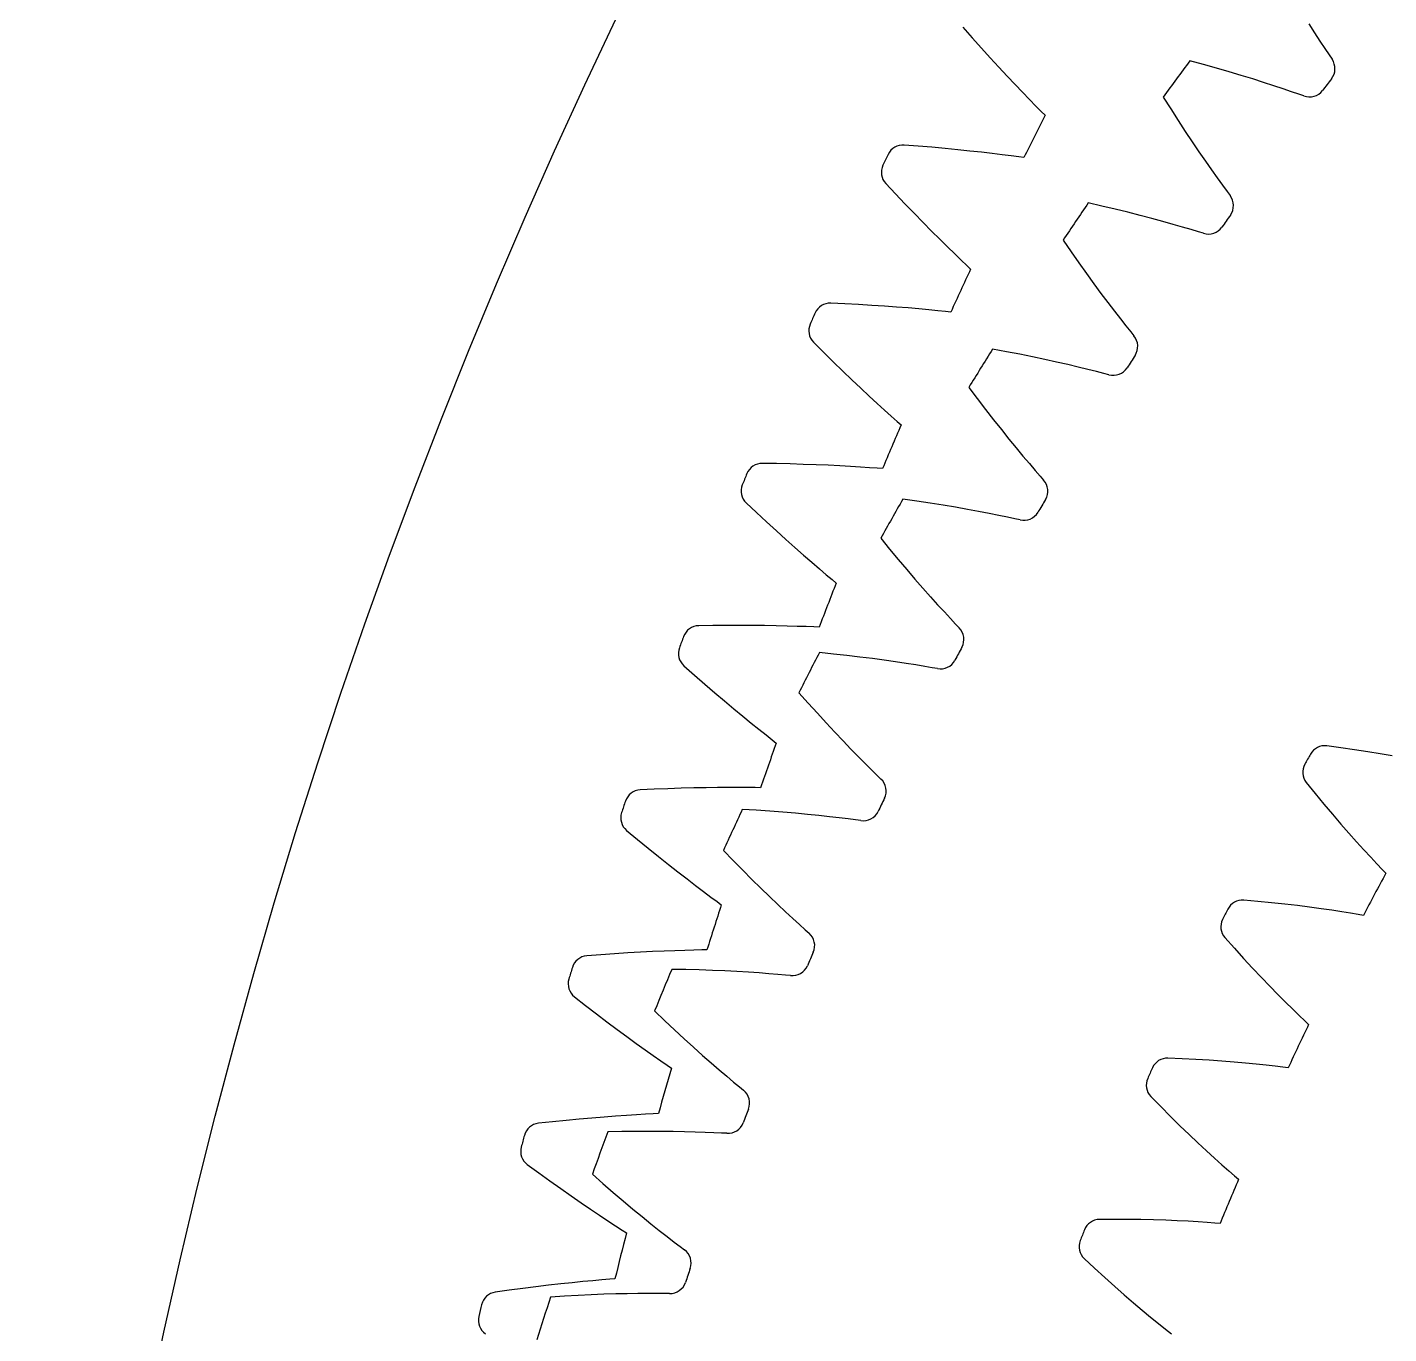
# Model space of a CAD drawing. Header units: millimetres. Extents: x -109 to 109, y -109 to 109.
# Drawn here: x -108.76 to -83.96, y 23.22 to 47.01 of the extents above; entities that cross this region are included whole.
import ezdxf

# ---------------------------------------------------------------- set-up
doc = ezdxf.new("R2010")
doc.units = ezdxf.units.MM

msp = doc.modelspace()

# ---------------------------------------------------------------- linework, layer by layer
at = {"layer": 'fixed_ring'}
for p, q in [((-91.716482, 47.007784), (-91.545276, 46.815063)), ((-91.545276, 46.815063), (-91.378503, 46.629108)), ((-91.378503, 46.629108), (-91.216367, 46.450746)), ((-91.216367, 46.450746), (-91.059424, 46.280362)), ((-91.059424, 46.280362), (-90.908355, 46.118451)), ((-90.908355, 46.118451), (-90.764015, 45.965669)), ((-90.764015, 45.965669), (-90.627529, 45.822917)), ((-90.627529, 45.822917), (-90.500468, 45.691521)), ((-90.500468, 45.691521), (-90.38525, 45.57362)), ((-90.38525, 45.57362), (-90.286328, 45.473339)), ((-90.286328, 45.473339), (-90.218502, 45.405086)), ((-92.527581, 44.842329), (-92.784551, 44.862814)), ((-92.278683, 44.821304), (-92.527581, 44.842329)), ((-92.038637, 44.799404), (-92.278683, 44.821304)), ((-91.808089, 44.77684), (-92.038637, 44.799404)), ((-91.587842, 44.753857), (-91.808089, 44.77684)), ((-91.378935, 44.730744), (-91.587842, 44.753857)), ((-91.182765, 44.707853), (-91.378935, 44.730744)), ((-91.001337, 44.68564), (-91.182765, 44.707853)), ((-90.837816, 44.664745), (-91.001337, 44.68564)), ((-90.698176, 44.646236), (-90.837816, 44.664745)), ((-90.602835, 44.633241), (-90.698176, 44.646236)), ((-93.120591, 44.161075), (-92.943531, 43.973717)), ((-92.943531, 43.973717), (-92.77111, 43.792987)), ((-92.77111, 43.792987), (-92.603558, 43.619702)), ((-92.603558, 43.619702), (-92.441443, 43.454232)), ((-92.441443, 43.454232), (-92.285459, 43.29705)), ((-92.285459, 43.29705), (-92.136483, 43.148785)), ((-92.136483, 43.148785), (-91.995666, 43.010304)), ((-91.995666, 43.010304), (-91.864618, 42.882883)), ((-91.864618, 42.882883), (-91.745825, 42.768586)), ((-91.745825, 42.768586), (-91.643861, 42.671399)), ((-91.643861, 42.671399), (-91.573966, 42.605268)), ((-93.864619, 41.971669), (-94.122098, 41.984231)), ((-93.615191, 41.958319), (-93.864619, 41.971669)), ((-93.374586, 41.943821), (-93.615191, 41.958319)), ((-93.143452, 41.928368), (-93.374586, 41.943821)), ((-92.922602, 41.912178), (-93.143452, 41.928368)), ((-92.713081, 41.895509), (-92.922602, 41.912178)), ((-92.5163, 41.87867), (-92.713081, 41.895509)), ((-92.334274, 41.862055), (-92.5163, 41.87867)), ((-92.170187, 41.846206), (-92.334274, 41.862055)), ((-92.030043, 41.832006), (-92.170187, 41.846206)), ((-91.934348, 41.821953), (-92.030043, 41.832006)), ((-94.436368, 41.272476), (-94.253623, 41.09066)), ((-94.253623, 41.09066), (-94.075718, 40.915325)), ((-94.075718, 40.915325), (-93.902909, 40.747282)), ((-93.902909, 40.747282), (-93.735775, 40.586883)), ((-93.735775, 40.586883), (-93.575025, 40.434579)), ((-93.575025, 40.434579), (-93.421554, 40.290972)), ((-93.421554, 40.290972), (-93.276539, 40.156893)), ((-93.276539, 40.156893), (-93.14163, 40.033568)), ((-93.14163, 40.033568), (-93.019373, 39.922983)), ((-93.019373, 39.922983), (-92.914464, 39.828983)), ((-92.914464, 39.828983), (-92.842566, 39.765035)), ((-95.112621, 39.061196), (-95.370364, 39.065823)), ((-94.862901, 39.055533), (-95.112621, 39.061196)), ((-94.621962, 39.048452), (-94.862901, 39.055533)), ((-94.390462, 39.040124), (-94.621962, 39.048452)), ((-94.169218, 39.030743), (-94.390462, 39.040124)), ((-93.959284, 39.020534), (-94.169218, 39.030743)), ((-93.762077, 39.009763), (-93.959284, 39.020534)), ((-93.579626, 38.998761), (-93.762077, 39.009763)), ((-93.415129, 38.987973), (-93.579626, 38.998761)), ((-93.274614, 38.978095), (-93.415129, 38.987973)), ((-93.178654, 38.970994), (-93.274614, 38.978095)), ((-95.662567, 38.344728), (-95.474309, 38.168626)), ((-95.474309, 38.168626), (-95.29109, 37.998852)), ((-95.29109, 37.998852), (-95.113188, 37.836211)), ((-95.113188, 37.836211), (-94.941194, 37.681035)), ((-94.941194, 37.681035), (-94.77583, 37.533754)), ((-94.77583, 37.533754), (-94.618009, 37.39494)), ((-94.618009, 37.39494), (-94.468933, 37.265391)), ((-94.468933, 37.265391), (-94.33029, 37.146279)), ((-94.33029, 37.146279), (-94.204686, 37.039512)), ((-94.204686, 37.039512), (-94.096933, 36.948786)), ((-94.096933, 36.948786), (-94.023099, 36.887083)), ((-96.270403, 36.113672), (-96.528166, 36.110359)), ((-96.020626, 36.115702), (-96.270403, 36.113672)), ((-95.779584, 36.116043), (-96.020626, 36.115702)), ((-95.547938, 36.114848), (-95.779584, 36.116043)), ((-95.32651, 36.112285), (-95.547938, 36.114848)), ((-95.116361, 36.108546), (-95.32651, 36.112285)), ((-94.918916, 36.103853), (-95.116361, 36.108546)), ((-94.736212, 36.098474), (-94.918916, 36.103853)), ((-94.571461, 36.092757), (-94.736212, 36.098474)), ((-94.430709, 36.087211), (-94.571461, 36.092757)), ((-94.334576, 36.083069), (-94.430709, 36.087211)), ((-96.798024, 35.380607), (-96.604433, 35.210386)), ((-96.604433, 35.210386), (-96.416072, 35.046335)), ((-96.416072, 35.046335), (-96.233246, 34.88925)), ((-96.233246, 34.88925), (-96.056555, 34.739444)), ((-96.056555, 34.739444), (-95.886734, 34.597325)), ((-95.886734, 34.597325), (-95.724713, 34.463438)), ((-95.724713, 34.463438), (-95.571718, 34.33854)), ((-95.571718, 34.33854), (-95.429473, 34.223754)), ((-95.429473, 34.223754), (-95.300641, 34.120906)), ((-95.300641, 34.120906), (-95.190145, 34.033542)), ((-95.190145, 34.033542), (-95.114445, 33.974142)), ((-97.336866, 33.131891), (-97.594405, 33.120642)), ((-97.087271, 33.141612), (-97.336866, 33.131891)), ((-96.846354, 33.149376), (-97.087271, 33.141612)), ((-96.61478, 33.155315), (-96.846354, 33.149376)), ((-96.393378, 33.159572), (-96.61478, 33.155315)), ((-96.183214, 33.162306), (-96.393378, 33.159572)), ((-95.985718, 33.163696), (-96.183214, 33.162306)), ((-95.802935, 33.163946), (-95.985718, 33.163696)), ((-95.638086, 33.163305), (-95.802935, 33.163946)), ((-95.49723, 33.162097), (-95.638086, 33.163305)), ((-95.401015, 33.160916), (-95.49723, 33.162097)), ((-97.841663, 32.382926), (-97.642921, 32.218747)), ((-97.642921, 32.218747), (-97.449598, 32.060575)), ((-97.449598, 32.060575), (-97.262021, 31.909194)), ((-97.262021, 31.909194), (-97.0808, 31.7649)), ((-97.0808, 31.7649), (-96.906683, 31.628078)), ((-96.906683, 31.628078), (-96.740616, 31.499244)), ((-96.740616, 31.499244), (-96.583848, 31.379117)), ((-96.583848, 31.379117), (-96.438135, 31.268766)), ((-96.438135, 31.268766), (-96.306197, 31.169934)), ((-96.306197, 31.169934), (-96.193063, 31.086014)), ((-96.193063, 31.086014), (-96.11557, 31.028973)), ((-98.311, 30.118683), (-98.56807, 30.099508)), ((-98.061822, 30.136085), (-98.311, 30.118683)), ((-97.821258, 30.151265), (-98.061822, 30.136085)), ((-97.589977, 30.164332), (-97.821258, 30.151265)), ((-97.368812, 30.175406), (-97.589977, 30.164332)), ((-97.158831, 30.18461), (-97.368812, 30.175406)), ((-96.961471, 30.192081), (-97.158831, 30.18461)), ((-96.778783, 30.19796), (-96.961471, 30.192081)), ((-96.613993, 30.202396), (-96.778783, 30.19796)), ((-96.473166, 30.205526), (-96.613993, 30.202396)), ((-96.37696, 30.207309), (-96.473166, 30.205526)), ((-98.792493, 29.354528), (-98.588789, 29.196547)), ((-98.588789, 29.196547), (-98.390687, 29.044403)), ((-98.390687, 29.044403), (-98.198537, 28.89887)), ((-98.198537, 28.89887), (-98.012959, 28.760226)), ((-98.012959, 28.760226), (-97.834711, 28.628831)), ((-97.834711, 28.628831), (-97.664755, 28.505172)), ((-97.664755, 28.505172), (-97.504362, 28.38993)), ((-97.504362, 28.38993), (-97.35532, 28.284118)), ((-97.35532, 28.284118), (-97.2204, 28.189396)), ((-97.2204, 28.189396), (-97.104736, 28.109)), ((-97.104736, 28.109), (-97.025523, 28.054372)), ((-99.191879, 27.076905), (-99.448238, 27.049823)), ((-98.943356, 27.101973), (-99.191879, 27.076905)), ((-98.703374, 27.124553), (-98.943356, 27.101973)), ((-98.472605, 27.144737), (-98.703374, 27.124553)), ((-98.251885, 27.162616), (-98.472605, 27.144737)), ((-98.042287, 27.178283), (-98.251885, 27.162616)), ((-97.845251, 27.191827), (-98.042287, 27.178283)), ((-97.662831, 27.20333), (-97.845251, 27.191827)), ((-97.498255, 27.212838), (-97.662831, 27.20333)), ((-97.357592, 27.220303), (-97.498255, 27.212838)), ((-97.261487, 27.225048), (-97.357592, 27.220303)), ((-99.649612, 26.298285), (-99.44114, 26.146652)), ((-99.44114, 26.146652), (-99.238446, 26.000681)), ((-99.238446, 26.000681), (-99.041906, 25.861134)), ((-99.041906, 25.861134), (-98.852146, 25.72827)), ((-98.852146, 25.72827), (-98.669936, 25.602427)), ((-98.669936, 25.602427), (-98.496253, 25.48406)), ((-98.496253, 25.48406), (-98.332387, 25.373812)), ((-98.332387, 25.373812), (-98.180158, 25.272641)), ((-98.180158, 25.272641), (-98.042385, 25.182118)), ((-98.042385, 25.182118), (-97.924299, 25.105322)), ((-97.924299, 25.105322), (-97.843442, 25.05316)), ((-99.491863, 24.072113), (-99.731036, 24.042152)), ((-99.261825, 24.099393), (-99.491863, 24.072113)), ((-99.04176, 24.124061), (-99.261825, 24.099393)), ((-98.832745, 24.146174), (-99.04176, 24.124061)), ((-98.636219, 24.165781), (-98.832745, 24.146174)), ((-98.45424, 24.182895), (-98.636219, 24.165781)), ((-98.290034, 24.197467), (-98.45424, 24.182895)), ((-98.149668, 24.20926), (-98.290034, 24.197467)), ((-98.053754, 24.216963), (-98.149668, 24.20926)), ((-99.97867, 24.009443), (-100.234072, 23.97448)), ((-99.731036, 24.042152), (-99.97867, 24.009443))]:
    msp.add_line(p, q, dxfattribs=at)
for centre, radius, start, end in [((0, 0), 101, 153.284843, 153.77398), ((0, 0), 103.25, 154.350439, 154.473091), ((-92.805145, 44.563522), 0.3, 86.063572, 154.350439), ((-92.900329, 44.364753), 0.3, 154.473091, 222.759957), ((0, 0), 101, 155.049549, 155.538686), ((-94.133466, 41.684446), 0.3, 87.828278, 156.115144), ((0, 0), 103.25, 156.115144, 156.237797), ((-94.222484, 41.482841), 0.3, 156.237797, 224.524663), ((0, 0), 101, 156.814255, 157.303392), ((-95.372495, 38.765831), 0.3, 89.592984, 157.87985), ((0, 0), 103.25, 157.87985, 158.002503), ((-95.455262, 38.561579), 0.3, 158.002503, 226.289369), ((0, 0), 101, 158.578961, 159.068098), ((-96.521058, 35.810443), 0.3, 91.35769, 159.644556), ((0, 0), 103.25, 159.644556, 159.767209), ((-96.597496, 35.60374), 0.3, 159.767209, 228.054075), ((0, 0), 101, 160.343667, 160.832804), ((-97.578065, 32.821088), 0.3, 93.122396, 161.409262), ((0, 0), 103.25, 161.409262, 161.531914), ((-97.648101, 32.612128), 0.3, 161.531914, 229.818781), ((0, 0), 101, 162.108373, 162.59751), ((-98.542513, 29.800599), 0.3, 94.887102, 163.173968), ((0, 0), 103.25, 163.173968, 163.29662), ((-98.606081, 29.589582), 0.3, 163.29662, 231.583486), ((0, 0), 101, 163.873079, 164.362216), ((-99.413487, 26.751843), 0.3, 96.651808, 164.938674), ((0, 0), 103.25, 164.938674, 165.061326), ((-99.470527, 26.538968), 0.3, 165.061326, 233.348192), ((0, 0), 101, 165.637784, 166.126921), ((-100.190162, 23.677711), 0.3, 98.416514, 166.70338), ((0, 0), 103.25, 166.70338, 166.826032), ((-100.240619, 23.463181), 0.3, 166.826032, 235.112898)]:
    msp.add_arc(centre, radius, start, end, dxfattribs=at)
at = {"layer": 'outer'}
msp.add_circle((0, 0), 108.759662, dxfattribs=at)
at = {"layer": 'thin_ring_external'}
for p, q in [((-85.415286, 47.068786), (-85.309889, 46.904709)), ((-85.309889, 46.904709), (-85.211252, 46.753691)), ((-85.211252, 46.753691), (-85.121374, 46.618194)), ((-87.331312, 46.328883), (-87.57827, 46.395457)), ((-85.121374, 46.618194), (-85.043877, 46.502959)), ((-85.043877, 46.502959), (-84.991263, 46.423639)), ((-87.09297, 46.262354), (-87.331312, 46.328883)), ((-86.863704, 46.196184), (-87.09297, 46.262354)), ((-86.644082, 46.130736), (-86.863704, 46.196184)), ((-86.434813, 46.066437), (-86.644082, 46.130736)), ((-86.236822, 46.003811), (-86.434813, 46.066437)), ((-86.051364, 45.943518), (-86.236822, 46.003811)), ((-85.880253, 45.886449), (-86.051364, 45.943518)), ((-85.726379, 45.833913), (-85.880253, 45.886449)), ((-88.065115, 45.736816), (-87.929024, 45.520253)), ((-85.595245, 45.788207), (-85.726379, 45.833913)), ((-85.505168, 45.757453), (-85.595245, 45.788207)), ((-87.929024, 45.520253), (-87.795504, 45.311914)), ((-87.795504, 45.311914), (-87.664989, 45.112147)), ((-87.664989, 45.112147), (-87.537993, 44.921386)), ((-87.537993, 44.921386), (-87.415134, 44.740186)), ((-87.415134, 44.740186), (-87.297181, 44.569278)), ((-87.297181, 44.569278), (-87.185137, 44.409666)), ((-87.185137, 44.409666), (-87.080383, 44.262825)), ((-87.080383, 44.262825), (-86.985018, 44.131132)), ((-86.985018, 44.131132), (-86.902855, 44.019176)), ((-86.902855, 44.019176), (-86.847029, 43.942083)), ((-89.181215, 43.751336), (-89.430697, 43.807715)), ((-88.940342, 43.694649), (-89.181215, 43.751336)), ((-88.708554, 43.637947), (-88.940342, 43.694649)), ((-88.486429, 43.58157), (-88.708554, 43.637947)), ((-88.274697, 43.525917), (-88.486429, 43.58157)), ((-88.074302, 43.471472), (-88.274697, 43.525917)), ((-87.886525, 43.418845), (-88.074302, 43.471472)), ((-87.713216, 43.368849), (-87.886525, 43.418845)), ((-87.557314, 43.322674), (-87.713216, 43.368849)), ((-87.424415, 43.28239), (-87.557314, 43.322674)), ((-87.33315, 43.25536), (-87.424415, 43.28239)), ((-89.890092, 43.129642), (-89.745225, 42.918849)), ((-89.745225, 42.918849), (-89.603264, 42.716167)), ((-89.603264, 42.716167), (-89.464658, 42.521926)), ((-89.464658, 42.521926), (-89.329937, 42.336541)), ((-89.329937, 42.336541), (-89.199742, 42.160538)), ((-89.199742, 42.160538), (-89.074872, 41.994616)), ((-89.074872, 41.994616), (-88.95637, 41.839739)), ((-88.95637, 41.839739), (-88.845675, 41.697322)), ((-88.845675, 41.697322), (-88.744984, 41.569656)), ((-88.744984, 41.569656), (-88.658294, 41.461167)), ((-88.658294, 41.461167), (-88.59935, 41.386431)), ((-90.923737, 41.100015), (-91.175324, 41.146104)), ((-90.68074, 41.053264), (-90.923737, 41.100015)), ((-90.446819, 41.006126), (-90.68074, 41.053264)), ((-90.222567, 40.958916), (-90.446819, 41.006126)), ((-90.008729, 40.912003), (-90.222567, 40.958916)), ((-89.806267, 40.865831), (-90.008729, 40.912003)), ((-89.616488, 40.820957), (-89.806267, 40.865831)), ((-89.441272, 40.778118), (-89.616488, 40.820957)), ((-89.283606, 40.738383), (-89.441272, 40.778118)), ((-89.149165, 40.70359), (-89.283606, 40.738383)), ((-89.056868, 40.680329), (-89.149165, 40.70359)), ((-91.606493, 40.449742), (-91.453093, 40.245074)), ((-91.453093, 40.245074), (-91.302931, 40.048391)), ((-91.302931, 40.048391), (-91.156467, 39.860005)), ((-91.156467, 39.860005), (-91.014249, 39.680306)), ((-91.014249, 39.680306), (-90.876938, 39.509797)), ((-90.876938, 39.509797), (-90.745362, 39.349141)), ((-90.745362, 39.349141), (-90.6206, 39.19926)), ((-90.6206, 39.19926), (-90.504152, 39.061508)), ((-90.504152, 39.061508), (-90.398305, 38.938083)), ((-90.398305, 38.938083), (-90.307233, 38.833245)), ((-90.307233, 38.833245), (-90.245271, 38.760992)), ((-92.555939, 38.379389), (-92.809206, 38.415111)), ((-92.311228, 38.342654), (-92.555939, 38.379389)), ((-92.075569, 38.30516), (-92.311228, 38.342654)), ((-91.849568, 38.267196), (-92.075569, 38.30516)), ((-91.633984, 38.229102), (-91.849568, 38.267196)), ((-91.429798, 38.191281), (-91.633984, 38.229102)), ((-91.238336, 38.154236), (-91.429798, 38.191281)), ((-91.061509, 38.118627), (-91.238336, 38.154236)), ((-90.902345, 38.085398), (-91.061509, 38.118627)), ((-90.766589, 38.056154), (-90.902345, 38.085398)), ((-90.673414, 38.036702), (-90.766589, 38.056154)), ((-93.211423, 37.701634), (-93.04975, 37.503437)), ((-93.04975, 37.503437), (-92.891639, 37.313085)), ((-92.891639, 37.313085), (-92.737565, 37.13087)), ((-92.737565, 37.13087), (-92.588089, 36.957162)), ((-92.588089, 36.957162), (-92.443893, 36.792434)), ((-92.443893, 36.792434), (-92.305833, 36.637315)), ((-92.305833, 36.637315), (-92.175023, 36.492683)), ((-92.175023, 36.492683), (-92.053018, 36.359828)), ((-92.053018, 36.359828), (-91.942192, 36.240852)), ((-91.942192, 36.240852), (-91.846894, 36.139841)), ((-91.846894, 36.139841), (-91.782017, 36.070193)), ((-94.07507, 35.594048), (-94.329591, 35.619341)), ((-93.829057, 35.56739), (-94.07507, 35.594048)), ((-93.592058, 35.539602), (-93.829057, 35.56739)), ((-93.364689, 35.510949), (-93.592058, 35.539602)), ((-93.147722, 35.481738), (-93.364689, 35.510949)), ((-92.942155, 35.452332), (-93.147722, 35.481738)), ((-92.749335, 35.423179), (-92.942155, 35.452332)), ((-92.571195, 35.394859), (-92.749335, 35.423179)), ((-92.410801, 35.368193), (-92.571195, 35.394859)), ((-92.273958, 35.344546), (-92.410801, 35.368193)), ((-92.180064, 35.328936), (-92.273958, 35.344546)), ((-94.702176, 34.889953), (-94.532503, 34.69856)), ((-94.532503, 34.69856), (-94.36671, 34.51486)), ((-94.36671, 34.51486), (-94.205285, 34.339124)), ((-94.205285, 34.339124), (-94.048804, 34.171699)), ((-94.048804, 34.171699), (-93.897967, 34.01303)), ((-93.897967, 34.01303), (-93.753654, 33.863711)), ((-93.753654, 33.863711), (-93.617017, 33.72457)), ((-93.617017, 33.72457), (-93.48966, 33.596836)), ((-93.48966, 33.596836), (-93.374043, 33.482511)), ((-93.374043, 33.482511), (-93.274678, 33.385498)), ((-93.274678, 33.385498), (-93.206997, 33.318572)), ((-95.478569, 32.748686), (-95.733912, 32.763509)), ((-95.231668, 32.732152), (-95.478569, 32.748686)), ((-94.993728, 32.714117), (-95.231668, 32.732152)), ((-94.765374, 32.694823), (-94.993728, 32.714117)), ((-94.547391, 32.674543), (-94.765374, 32.694823)), ((-94.340791, 32.653602), (-94.547391, 32.674543)), ((-94.146935, 32.632389), (-94.340791, 32.653602)), ((-93.967783, 32.611407), (-94.146935, 32.632389)), ((-93.806429, 32.591348), (-93.967783, 32.611407)), ((-93.668731, 32.57334), (-93.806429, 32.591348)), ((-93.574275, 32.561598), (-93.668731, 32.57334)), ((-96.076239, 32.01944), (-95.898851, 31.835174)), ((-95.898851, 31.835174), (-95.725656, 31.658435)), ((-95.725656, 31.658435), (-95.557152, 31.489475)), ((-95.557152, 31.489475), (-95.393929, 31.328616)), ((-95.393929, 31.328616), (-95.236705, 31.176273)), ((-95.236705, 31.176273), (-95.086384, 31.033004)), ((-95.086384, 31.033004), (-94.944149, 30.899591)), ((-94.944149, 30.899591), (-94.811656, 30.777193)), ((-94.811656, 30.777193), (-94.691443, 30.667711)), ((-94.691443, 30.667711), (-94.588179, 30.574859)), ((-94.588179, 30.574859), (-94.517807, 30.510768)), ((-96.764067, 29.848103), (-97.019804, 29.852431)), ((-96.516696, 29.841719), (-96.764067, 29.848103)), ((-96.278216, 29.833468), (-96.516696, 29.841719)), ((-96.049263, 29.823566), (-96.278216, 29.833468)), ((-95.830631, 29.812252), (-96.049263, 29.823566)), ((-95.623345, 29.79981), (-95.830631, 29.812252)), ((-95.428782, 29.786575), (-95.623345, 29.79981)), ((-95.248919, 29.772965), (-95.428782, 29.786575)), ((-95.086878, 29.759548), (-95.248919, 29.772965)), ((-94.948557, 29.747208), (-95.086878, 29.759548)), ((-94.853698, 29.739354), (-94.948557, 29.747208)), ((-97.331294, 29.094934), (-97.146491, 28.918107)), ((-97.146491, 28.918107), (-96.966186, 28.748627)), ((-96.966186, 28.748627), (-96.790888, 28.586728)), ((-96.790888, 28.586728), (-96.621198, 28.432705)), ((-96.621198, 28.432705), (-96.457852, 28.286945)), ((-96.457852, 28.286945), (-96.301775, 28.149969)), ((-96.301775, 28.149969), (-96.154184, 28.022507)), ((-96.154184, 28.022507), (-96.016777, 27.905652)), ((-96.016777, 27.905652), (-95.892171, 27.801197)), ((-95.892171, 27.801197), (-95.785181, 27.712663)), ((-95.785181, 27.712663), (-95.712238, 27.651516)), ((-97.929398, 26.89719), (-98.185097, 26.891014)), ((-97.681974, 26.900967), (-97.929398, 26.89719)), ((-97.443356, 26.902514), (-97.681974, 26.900967)), ((-97.214189, 26.902019), (-97.443356, 26.902514)), ((-96.995277, 26.899691), (-97.214189, 26.902019)), ((-96.787655, 26.89577), (-96.995277, 26.899691)), ((-96.592713, 26.890533), (-96.787655, 26.89577)), ((-96.412443, 26.88432), (-96.592713, 26.890533)), ((-96.249988, 26.877566), (-96.412443, 26.88432)), ((-96.111276, 26.870915), (-96.249988, 26.877566)), ((-96.016175, 26.866962), (-96.111276, 26.870915)), ((-98.465225, 26.121368), (-98.273318, 25.952277)), ((-98.273318, 25.952277), (-98.086208, 25.790342)), ((-98.086208, 25.790342), (-97.90441, 25.635776)), ((-97.90441, 25.635776), (-97.72854, 25.48885)), ((-97.72854, 25.48885), (-97.559348, 25.349919)), ((-97.559348, 25.349919), (-97.397779, 25.219466)), ((-97.397779, 25.219466), (-97.245079, 25.098171)), ((-97.245079, 25.098171), (-97.10299, 24.987056)), ((-97.10299, 24.987056), (-96.974201, 24.887805)), ((-96.974201, 24.887805), (-96.863667, 24.803738)), ((-96.863667, 24.803738), (-96.788275, 24.745637)), ((-98.972597, 23.900921), (-99.227827, 23.884253)), ((-98.725536, 23.914853), (-98.972597, 23.900921)), ((-98.487183, 23.926195), (-98.725536, 23.914853)), ((-98.258189, 23.935109), (-98.487183, 23.926195)), ((-98.039366, 23.941771), (-98.258189, 23.935109)), ((-97.831758, 23.946377), (-98.039366, 23.941771)), ((-97.636765, 23.949148), (-97.831758, 23.946377)), ((-97.456392, 23.950341), (-97.636765, 23.949148)), ((-97.293797, 23.950262), (-97.456392, 23.950341)), ((-97.154929, 23.949312), (-97.293797, 23.950262)), ((-97.059746, 23.949267), (-97.154929, 23.949312))]:
    msp.add_line(p, q, dxfattribs=at)
for centre, radius, start, end in [((-25.5, 0), 77.5, 143.226652, 143.832172), ((-85.237346, 46.252049), 0.3, 322.250927, 34.88757), ((-25.5, 0), 75.25, 142.250927, 142.454955), ((-85.401668, 46.039034), 0.3, 249.818312, 322.454955), ((-87.08586, 43.760535), 0.3, 324.603868, 37.240512), ((-25.5, 0), 77.5, 145.579593, 146.185113), ((-25.5, 0), 75.25, 144.603868, 144.807896), ((-87.241298, 43.540953), 0.3, 252.171253, 324.807896), ((-88.830526, 41.19523), 0.3, 326.95681, 39.593453), ((-25.5, 0), 77.5, 147.932534, 148.538054), ((-25.5, 0), 75.25, 146.95681, 147.160837), ((-88.976818, 40.969452), 0.3, 254.524194, 327.160837), ((-90.468402, 38.560461), 0.3, 329.309751, 41.946394), ((-25.5, 0), 77.5, 150.285476, 150.890995), ((-25.5, 0), 75.25, 149.309751, 149.513779), ((-90.605302, 38.328868), 0.3, 256.877135, 329.513779), ((-91.996728, 35.860671), 0.3, 331.662692, 44.299335), ((-25.5, 0), 75.25, 151.662692, 151.86672), ((-25.5, 0), 77.5, 152.638417, 153.243936), ((-92.124004, 35.623652), 0.3, 259.230077, 331.86672), ((-93.412924, 33.100411), 0.3, 334.015633, 46.652276), ((-25.5, 0), 77.5, 154.991358, 155.596877), ((-25.5, 0), 75.25, 154.015633, 154.219661), ((-93.530363, 32.858367), 0.3, 261.583018, 334.219661), ((-94.714604, 30.284337), 0.3, 336.368574, 49.005218), ((-25.5, 0), 75.25, 156.368574, 156.572602), ((-25.5, 0), 77.5, 157.344299, 157.949819), ((-94.822006, 30.037675), 0.3, 263.935959, 336.572602), ((-95.899573, 27.417196), 0.3, 338.721515, 51.358159), ((-25.5, 0), 75.25, 158.721515, 158.925543), ((-95.996758, 27.166333), 0.3, 266.2889, 338.925543), ((-25.5, 0), 77.5, 159.69724, 160.30276), ((-96.965832, 24.503824), 0.3, 341.074457, 53.7111), ((-25.5, 0), 75.25, 161.074457, 161.278485), ((-97.052636, 24.249182), 0.3, 268.641841, 341.278485), ((-25.5, 0), 77.5, 162.050181, 162.655701)]:
    msp.add_arc(centre, radius, start, end, dxfattribs=at)
at = {"layer": 'thin_ring_internal'}
for p, q in [((-84.829008, 33.887219), (-85.08604, 33.922383)), ((-84.580403, 33.851401), (-84.829008, 33.887219)), ((-84.341128, 33.814491), (-84.580403, 33.851401)), ((-84.11179, 33.776803), (-84.341128, 33.814491)), ((-83.893148, 33.7387), (-84.11179, 33.776803)), ((-85.460724, 33.255613), (-85.297028, 33.054354)), ((-85.297028, 33.054354), (-85.137155, 32.860632)), ((-85.137155, 32.860632), (-84.981201, 32.675448)), ((-84.981201, 32.675448), (-84.829749, 32.499156)), ((-84.829749, 32.499156), (-84.683507, 32.332216)), ((-84.683507, 32.332216), (-84.543355, 32.175243)), ((-84.543355, 32.175243), (-84.410447, 32.029092)), ((-84.410447, 32.029092), (-84.28638, 31.895035)), ((-84.28638, 31.895035), (-84.173595, 31.775151)), ((-84.173595, 31.775151), (-84.076543, 31.673499)), ((-84.076543, 31.673499), (-84.009882, 31.604488)), ((-86.341375, 31.090222), (-86.599764, 31.11339)), ((-86.091373, 31.066009), (-86.341375, 31.090222)), ((-85.850639, 31.040272), (-86.091373, 31.066009)), ((-85.619796, 31.013294), (-85.850639, 31.040272)), ((-85.399619, 30.985405), (-85.619796, 31.013294)), ((-85.19111, 30.956992), (-85.399619, 30.985405)), ((-84.995625, 30.928533), (-85.19111, 30.956992)), ((-84.815109, 30.900641), (-84.995625, 30.928533)), ((-84.652652, 30.874176), (-84.815109, 30.900641)), ((-84.514108, 30.850559), (-84.652652, 30.874176)), ((-84.419619, 30.833885), (-84.514108, 30.850559)), ((-86.943021, 30.42991), (-86.770138, 30.236485)), ((-86.770138, 30.236485), (-86.601425, 30.050411)), ((-86.601425, 30.050411), (-86.437025, 29.872682)), ((-86.437025, 29.872682), (-86.277535, 29.703628)), ((-86.277535, 29.703628), (-86.123684, 29.543673)), ((-86.123684, 29.543673), (-85.976381, 29.39339)), ((-85.976381, 29.39339), (-85.836817, 29.253581)), ((-85.836817, 29.253581), (-85.706648, 29.125442)), ((-85.706648, 29.125442), (-85.588407, 29.010935)), ((-85.588407, 29.010935), (-85.48673, 28.913909)), ((-85.48673, 28.913909), (-85.416931, 28.848074)), ((-87.721973, 28.225891), (-87.98116, 28.237012)), ((-87.471115, 28.213336), (-87.721973, 28.225891)), ((-87.229445, 28.198826), (-87.471115, 28.213336)), ((-86.997596, 28.182618), (-87.229445, 28.198826)), ((-86.77636, 28.165003), (-86.997596, 28.182618)), ((-86.566755, 28.146322), (-86.77636, 28.165003)), ((-86.370157, 28.126988), (-86.566755, 28.146322)), ((-86.18854, 28.107525), (-86.370157, 28.126988)), ((-86.025027, 28.088647), (-86.18854, 28.107525)), ((-85.885534, 28.071501), (-86.025027, 28.088647)), ((-85.790372, 28.059242), (-85.885534, 28.071501)), ((-88.292246, 27.538302), (-88.110551, 27.353129)), ((-88.110551, 27.353129), (-87.933364, 27.175107)), ((-87.933364, 27.175107), (-87.760873, 27.00522)), ((-87.760873, 27.00522), (-87.593691, 26.843768)), ((-87.593691, 26.843768), (-87.432564, 26.691144)), ((-87.432564, 26.691144), (-87.278428, 26.547878)), ((-87.278428, 26.547878), (-87.132511, 26.414714)), ((-87.132511, 26.414714), (-86.996521, 26.292769)), ((-86.996521, 26.292769), (-86.87308, 26.183887)), ((-86.87308, 26.183887), (-86.767, 26.091697)), ((-86.767, 26.091697), (-86.694214, 26.02918)), ((-88.967812, 25.300429), (-89.227236, 25.299479)), ((-88.716641, 25.299559), (-88.967812, 25.300429)), ((-88.474558, 25.296309), (-88.716641, 25.299559)), ((-88.242206, 25.290905), (-88.474558, 25.296309)), ((-88.02039, 25.283601), (-88.242206, 25.290905)), ((-87.810143, 25.274693), (-88.02039, 25.283601)), ((-87.612859, 25.264527), (-87.810143, 25.274693)), ((-87.430532, 25.253534), (-87.612859, 25.264527)), ((-87.266318, 25.242284), (-87.430532, 25.253534)), ((-87.126179, 25.231647), (-87.266318, 25.242284)), ((-87.030549, 25.223828), (-87.126179, 25.231647)), ((-89.505477, 24.587052), (-89.315364, 24.410534)), ((-89.315364, 24.410534), (-89.130086, 24.240947)), ((-89.130086, 24.240947), (-88.949877, 24.079269)), ((-88.949877, 24.079269), (-88.775365, 23.925771)), ((-88.775365, 23.925771), (-88.607311, 23.780809)), ((-88.607311, 23.780809), (-88.446678, 23.644869)), ((-88.446678, 23.644869), (-88.294723, 23.518638)), ((-88.294723, 23.518638), (-88.153206, 23.403152)), ((-88.153206, 23.403152), (-88.024834, 23.300131)), ((-88.024834, 23.300131), (-87.914579, 23.212976))]:
    msp.add_line(p, q, dxfattribs=at)
for centre, radius, start, end in [((-25.5, 0), 68.75, 150.578675, 150.754659), ((-85.122075, 33.624555), 0.3, 83.101193, 150.578675), ((-85.225071, 33.441268), 0.3, 150.754659, 218.232141), ((-25.5, 0), 66.5, 151.624016, 152.375984), ((-86.621903, 30.814208), 0.3, 85.767859, 153.245341), ((-86.716261, 30.626327), 0.3, 153.421325, 220.898807), ((-25.5, 0), 68.75, 153.245341, 153.421325), ((-25.5, 0), 66.5, 154.290682, 155.042651), ((-25.5, 0), 68.75, 155.912008, 156.087992), ((-87.989356, 27.937124), 0.3, 88.434526, 155.912008), ((-88.07487, 27.745057), 0.3, 156.087992, 223.565474), ((-25.5, 0), 66.5, 156.957349, 157.709318), ((-89.22147, 24.999534), 0.3, 91.101193, 158.578675), ((-25.5, 0), 68.75, 158.578675, 158.754659), ((-89.297956, 24.803697), 0.3, 158.754659, 226.232141)]:
    msp.add_arc(centre, radius, start, end, dxfattribs=at)

doc.saveas('drawing.dxf')
